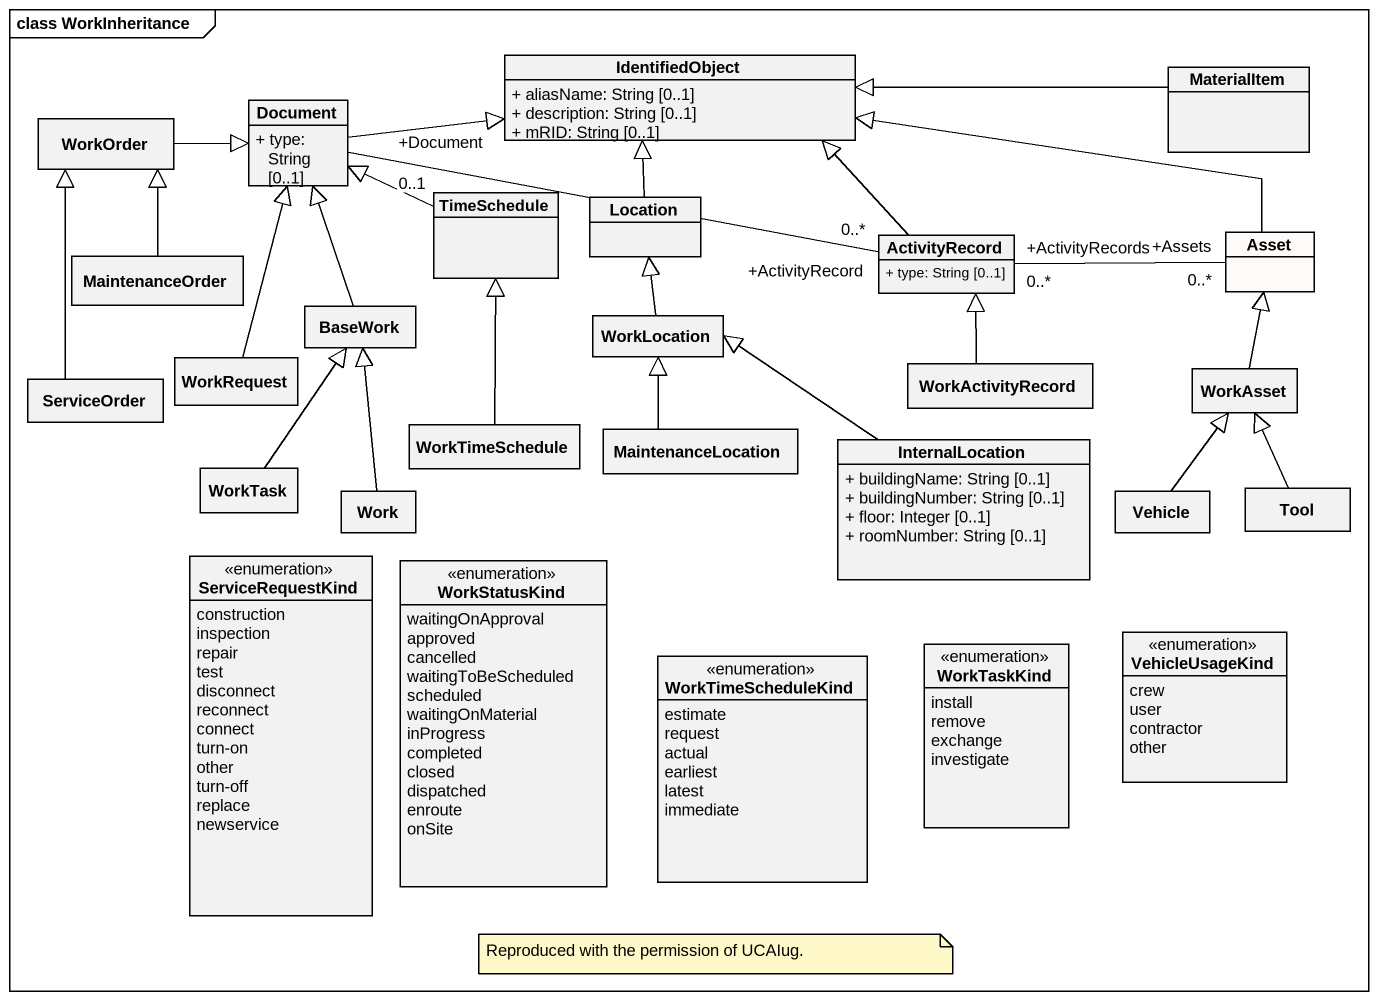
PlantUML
@startuml
mainframe class WorkInheritance
hide circle
hide empty members
skinparam classAttributeIconSize 0
class IdentifiedObject {
  + aliasName: String [0..1]
  + description: String [0..1]
  + mRID: String [0..1]
}
class MaterialItem
class WorkOrder
class Document {
  + type: String [0..1]
}
class TimeSchedule
class Location
class MaintenanceOrder
class ActivityRecord {
  + type: String [0..1]
}
class Asset #FEFAF7
class BaseWork
class WorkLocation
class ServiceOrder
class WorkRequest
class WorkActivityRecord
class WorkAsset
class WorkTask
class WorkTimeSchedule
class MaintenanceLocation
class InternalLocation {
  + buildingName: String [0..1]
  + buildingNumber: String [0..1]
  + floor: Integer [0..1]
  + roomNumber: String [0..1]
}
class Work
class Vehicle
class Tool
enum ServiceRequestKind {
  construction
  inspection
  repair
  test
  disconnect
  reconnect
  connect
  turn-on
  other
  turn-off
  replace
  newservice
}
enum WorkStatusKind {
  waitingOnApproval
  approved
  cancelled
  waitingToBeScheduled
  scheduled
  waitingOnMaterial
  inProgress
  completed
  closed
  dispatched
  enroute
  onSite
}
enum WorkTimeScheduleKind {
  estimate
  request
  actual
  earliest
  latest
  immediate
}
enum WorkTaskKind {
  install
  remove
  exchange
  investigate
}
enum VehicleUsageKind {
  crew
  user
  contractor
  other
}
MaterialItem -left-|> IdentifiedObject
WorkOrder -right-|> Document
Document -right-|> IdentifiedObject
Document "+Document\n0..1" -right- "+ActivityRecord\n0..*" ActivityRecord
TimeSchedule -left-|> Document
Location -up-|> IdentifiedObject
MaintenanceOrder -up-|> WorkOrder
ActivityRecord -up-|> IdentifiedObject
Asset -left-|> IdentifiedObject
Asset "+Assets\n0..*" -left- "+ActivityRecords\n0..*" ActivityRecord
BaseWork -up-|> Document
WorkLocation -up-|> Location
ServiceOrder -up-|> WorkOrder
WorkRequest -up-|> Document
WorkActivityRecord -up-|> ActivityRecord
WorkAsset -up-|> Asset
WorkTask -up-|> BaseWork
WorkTimeSchedule -up-|> TimeSchedule
MaintenanceLocation -up-|> WorkLocation
InternalLocation -left-|> WorkLocation
Work -up-|> BaseWork
Vehicle -up-|> WorkAsset
Tool -up-|> WorkAsset
note as N1
  Reproduced with the permission of UCAIug.
end note
@enduml
